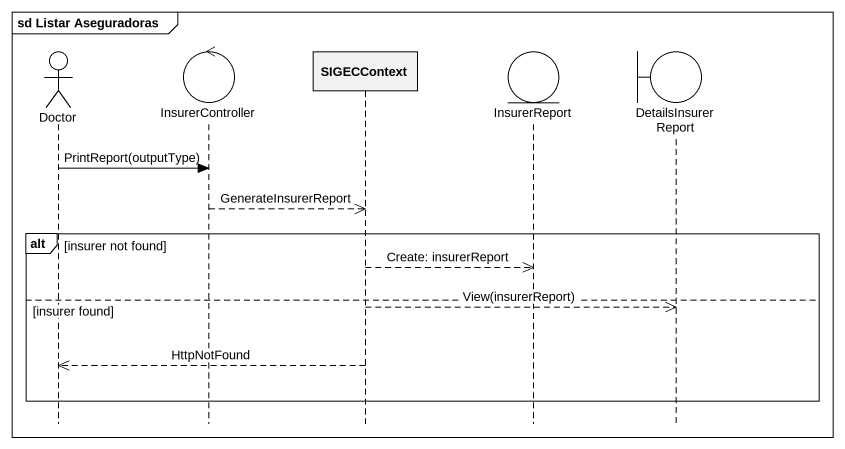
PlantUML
@startuml
mainframe sd Listar Aseguradoras
hide footbox
actor Doctor
control InsurerController
participant SIGECContext
entity InsurerReport
boundary DetailsInsurerReport

Doctor -> InsurerController : PrintReport(outputType)
InsurerController -->> SIGECContext : GenerateInsurerReport
alt insurer not found
  SIGECContext -->> InsurerReport : Create: insurerReport
else insurer found
  SIGECContext -->> DetailsInsurerReport : View(insurerReport)
  SIGECContext -->> Doctor : HttpNotFound
end
@enduml
